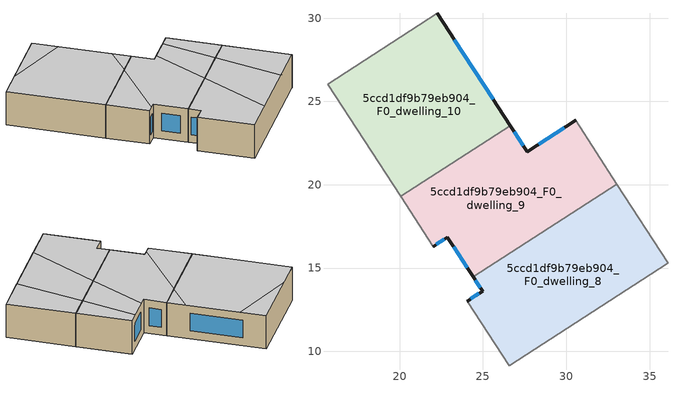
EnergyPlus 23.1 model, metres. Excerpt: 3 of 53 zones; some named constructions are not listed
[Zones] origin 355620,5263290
5ccd1df9b79eb904_F0_dwelling_10
 floor ground (EU_floor_Construction): 22.26,30.3 26.65,23.55 20.06,19.29 15.68,26.04 z0
 wall outside (EU_wall_Construction): 26.65,23.55 22.26,30.3 z0:3
 wall adiabatic (EU_wall_Construction): 15.68,26.04 20.06,19.29 z0:3
 wall to 5ccd1df9b79eb904_F0_dwelling_11 (EU_wall_Construction): 22.26,30.3 15.68,26.04 z0:3
 wall to 5ccd1df9b79eb904_F0_dwelling_9 (EU_wall_Construction): 20.06,19.29 26.65,23.55 z0:3
 window (EU_Window_Construction): 25.62,25.13 23.29,28.71 z0.7:2.3
 ceiling to 5ccd1df9b79eb904_F1_dwelling_5 (EU_floor_Construction): 24.79,22.35 25.79,24.86 23.42,28.51 17.74,27.38 15.68,26.04 20.06,19.3 z3
 ceiling to 5ccd1df9b79eb904_F1_dwelling_4 (EU_floor_Construction): 23.42,28.51 22.26,30.3 17.74,27.38 z3
 ceiling to 5ccd1df9b79eb904_F1_dwelling_6 (EU_floor_Construction): 26.64,23.55 25.79,24.86 24.79,22.35 z3
5ccd1df9b79eb904_F0_dwelling_8
 floor ground (EU_floor_Construction): 33.04,20.04 36.11,15.28 26.59,9.13 24.06,13.02 24.98,13.62 24.42,14.47 z0
 wall outside (EU_wall_Construction): 24.42,14.47 24.98,13.62 24.06,13.02 z0:3
 wall to 5ccd1df9b79eb904_F0_dwelling_9 (EU_wall_Construction): 33.04,20.04 24.42,14.47 z0:3
 wall to 5ccd1df9b79eb904_F0_dwelling_7 (EU_wall_Construction): 26.59,9.13 36.11,15.28 z0:3
 wall adiabatic (EU_wall_Construction): 24.06,13.02 26.59,9.13 z0:3
 wall to 5ccd1df9b79eb904_F0_dwelling_1 (EU_wall_Construction): 36.11,15.28 33.04,20.04 z0:3
 window (EU_Window_Construction): 24.77,13.48 24.28,13.16 / 24.56,14.27 24.85,13.82 z0.7:2.3
 ceiling to 5ccd1df9b79eb904_F1_dwelling_6 (EU_floor_Construction): 29.1,10.76 28.58,17.16 24.42,14.47 24.98,13.62 24.06,13.02 26.59,9.13 z3
 ceiling to 5ccd1df9b79eb904_F1_dwelling_7 (EU_floor_Construction): 33.32,13.48 31.34,18.94 28.58,17.16 29.11,10.76 z3
 ceiling to 5ccd1df9b79eb904_F1_dwelling_8 (EU_floor_Construction): 36.11,15.28 33.04,20.04 31.34,18.94 33.32,13.48 z3
5ccd1df9b79eb904_F0_dwelling_9
 floor ground (EU_floor_Construction): 30.57,23.86 33.04,20.04 24.42,14.47 22.88,16.85 22.01,16.29 20.06,19.29 26.65,23.55 27.66,21.98 z0
 wall outside (EU_wall_Construction): 30.57,23.86 27.66,21.98 26.65,23.55 / 22.01,16.29 22.88,16.85 24.42,14.47 z0:3
 wall adiabatic (EU_wall_Construction): 20.06,19.29 22.01,16.29 z0:3
 wall to 5ccd1df9b79eb904_F0_dwelling_2 (EU_wall_Construction): 33.03,20.04 30.57,23.86 z0:3
 window (EU_Window_Construction): 27.42,22.35 26.88,23.18 / 29.89,23.42 28.34,22.42 / 23.24,16.29 24.06,15.03 / 22.21,16.42 22.67,16.72 z0.7:2.3
 ceiling to 5ccd1df9b79eb904_F1_dwelling_6 (EU_floor_Construction): 28.58,17.16 28.16,22.3 27.66,21.98 26.64,23.55 24.79,22.35 22.5,16.61 22.88,16.85 24.42,14.47 z3
 ceiling to 5ccd1df9b79eb904_F1_dwelling_5 (EU_floor_Construction): 22.5,16.61 24.79,22.35 20.06,19.3 22.01,16.29 z3
 ceiling to 5ccd1df9b79eb904_F1_dwelling_7 (EU_floor_Construction): 31.34,18.94 29.75,23.33 28.16,22.3 28.58,17.16 z3
 ceiling to 5ccd1df9b79eb904_F1_dwelling_8 (EU_floor_Construction): 33.04,20.04 30.57,23.86 29.75,23.33 31.34,18.94 z3
[SCHEDULE:FILE] Column Number=1; Rows to Skip at Top=0; Number of Hours of Data=8760; Column Separator=Comma; Interpolate to Timestep=No; Minutes per Item=60; Adjust Schedule for Daylight Savings=Yes
Name | File
EU_Step8_GainSchedule_5ccd1df9b79eb904_F1_dwelling_5_f000 | ../../schedules/5ccd1df9b79eb904/5ccd1df9b79eb904_F1_dwelling_5_f000_gain.csv
EU_Step8_GainSchedule_5ccd1df9b79eb904_F1_dwelling_6_f000 | ../../schedules/5ccd1df9b79eb904/5ccd1df9b79eb904_F1_dwelling_6_f000_gain.csv
EU_Step8_GainSchedule_5ccd1df9b79eb904_F1_dwelling_7_f000 | ../../schedules/5ccd1df9b79eb904/5ccd1df9b79eb904_F1_dwelling_7_f000_gain.csv
EU_Step8_GainSchedule_5ccd1df9b79eb904_F1_dwelling_8_f000 | ../../schedules/5ccd1df9b79eb904/5ccd1df9b79eb904_F1_dwelling_8_f000_gain.csv
EU_Step8_GainSchedule_5ccd1df9b79eb904_F1_dwelling_9_f000 | ../../schedules/5ccd1df9b79eb904/5ccd1df9b79eb904_F1_dwelling_9_f000_gain.csv
EU_Step8_GainSchedule_5ccd1df9b79eb904_F1_dwelling_10_f000 | ../../schedules/5ccd1df9b79eb904/5ccd1df9b79eb904_F1_dwelling_10_f000_gain.csv
EU_Step8_GainSchedule_5ccd1df9b79eb904_F1_dwelling_11_f000 | ../../schedules/5ccd1df9b79eb904/5ccd1df9b79eb904_F1_dwelling_11_f000_gain.csv
EU_Step8_GainSchedule_5ccd1df9b79eb904_F1_dwelling_12_f000 | ../../schedules/5ccd1df9b79eb904/5ccd1df9b79eb904_F1_dwelling_12_f000_gain.csv
